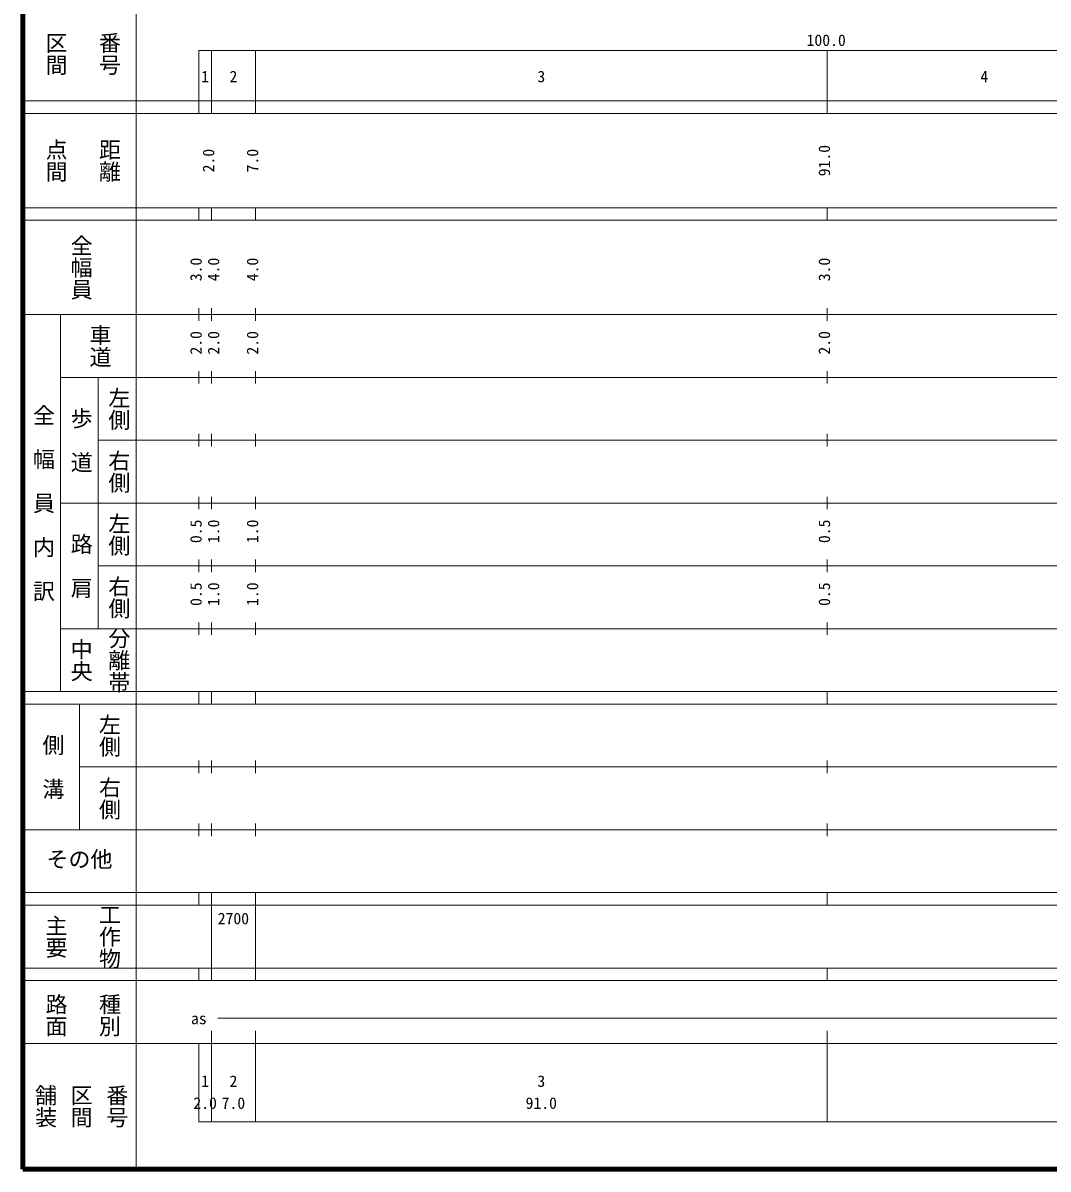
# Model space of a CAD drawing. Units: millimetres on the paper, enlarged 1000 times. Extents: x 40000 to 680000, y 20000 to 380000.
# Drawn here: x 40000 to 203148, y 20000 to 202409 of the extents above; entities that cross this region are included whole.
import ezdxf
from ezdxf.enums import TextEntityAlignment as Align

# ---------------------------------------------------------------- set-up
doc = ezdxf.new("R2010")
doc.units = ezdxf.units.MM
doc.header["$LTSCALE"] = 1000
doc.layers.add('M-SUV', color=7, linetype='Continuous', lineweight=13)
doc.layers.add('M-TTL', color=2, linetype='Continuous', lineweight=140)
doc.styles.add('@ＭＳ ゴシック', font='')
doc.styles.add('ＭＳ ゴシック', font='')
doc.styles.get('@ＭＳ ゴシック').set_extended_font_data('@MS Gothic')
doc.styles.get('ＭＳ ゴシック').set_extended_font_data('MS Gothic')

msp = doc.modelspace()

# ---------------------------------------------------------------- linework, layer by layer
at = {"layer": 'M-SUV'}
for p, q in [((58000, 370000), (58000, 20000)), ((68000, 198000), (579000, 198000)), ((68000, 198000), (68000, 188000)), ((70000, 188000), (70000, 198000)), ((77000, 188000), (77000, 198000)), ((168000, 188000), (168000, 198000)), ((40000, 190000), (579000, 190000)), ((40000, 188000), (579000, 188000)), ((40000, 173000), (579000, 173000)), ((68000, 171000), (68000, 173000)), ((70000, 171000), (70000, 173000)), ((77000, 171000), (77000, 173000)), ((168000, 171000), (168000, 173000)), ((40000, 171000), (579000, 171000)), ((68000, 155000), (68000, 157000)), ((70000, 155000), (70000, 157000)), ((77000, 155000), (77000, 157000)), ((168000, 155000), (168000, 157000)), ((40000, 156000), (579000, 156000)), ((46000, 96000), (46000, 156000)), ((46000, 146000), (579000, 146000)), ((52000, 146000), (52000, 106000)), ((68000, 145000), (68000, 147000)), ((70000, 145000), (70000, 147000)), ((77000, 145000), (77000, 147000)), ((168000, 145000), (168000, 147000)), ((68000, 135000), (68000, 137000)), ((70000, 135000), (70000, 137000)), ((77000, 135000), (77000, 137000)), ((168000, 135000), (168000, 137000)), ((52000, 136000), (579000, 136000)), ((46000, 126000), (579000, 126000)), ((68000, 125000), (68000, 127000)), ((70000, 125000), (70000, 127000)), ((77000, 125000), (77000, 127000)), ((168000, 125000), (168000, 127000)), ((68000, 115000), (68000, 117000)), ((70000, 115000), (70000, 117000)), ((77000, 115000), (77000, 117000)), ((168000, 115000), (168000, 117000)), ((52000, 116000), (579000, 116000)), ((46000, 106000), (579000, 106000)), ((68000, 105000), (68000, 107000)), ((70000, 105000), (70000, 107000)), ((77000, 105000), (77000, 107000)), ((168000, 105000), (168000, 107000)), ((40000, 96000), (579000, 96000)), ((68000, 94000), (68000, 96000)), ((70000, 94000), (70000, 96000)), ((77000, 94000), (77000, 96000)), ((168000, 94000), (168000, 96000)), ((40000, 94000), (579000, 94000)), ((49000, 94000), (49000, 74000)), ((49000, 84000), (579000, 84000)), ((68000, 83000), (68000, 85000)), ((70000, 83000), (70000, 85000)), ((77000, 83000), (77000, 85000)), ((168000, 83000), (168000, 85000)), ((68000, 73000), (68000, 75000)), ((70000, 73000), (70000, 75000)), ((77000, 73000), (77000, 75000)), ((168000, 73000), (168000, 75000)), ((40000, 74000), (579000, 74000)), ((40000, 64000), (579000, 64000)), ((68000, 62000), (68000, 64000)), ((70000, 62000), (70000, 64000)), ((77000, 62000), (77000, 64000)), ((168000, 62000), (168000, 64000)), ((40000, 62000), (579000, 62000)), ((70000, 52000), (70000, 62000)), ((77000, 52000), (77000, 62000)), ((40000, 52000), (579000, 52000)), ((68000, 50000), (68000, 52000)), ((70000, 50000), (70000, 52000)), ((77000, 50000), (77000, 52000)), ((168000, 50000), (168000, 52000)), ((40000, 50000), (579000, 50000)), ((71000, 44000), (568000, 44000)), ((70000, 27500), (70000, 42000)), ((77000, 27500), (77000, 42000)), ((168000, 27500), (168000, 42000)), ((40000, 40000), (579000, 40000)), ((68000, 40000), (68000, 27500)), ((68000, 27500), (579000, 27500))]:
    msp.add_line(p, q, dxfattribs=at)
at = {"layer": 'M-TTL'}
for p, q in [((40000, 380000), (40000, 20000)), ((40000, 20000), (680000, 20000))]:
    msp.add_line(p, q, dxfattribs=at)

# ---------------------------------------------------------------- texts
at = {"layer": 'M-SUV'}
for s, height, rotation, style, p in [('番号', 2566, 270, '@ＭＳ ゴシック', (51750, 201000)), ('区間', 2566, 270, '@ＭＳ ゴシック', (43250, 201000)), ('点間', 2566, 270, '@ＭＳ ゴシック', (43250, 184000)), ('距離', 2566, 270, '@ＭＳ ゴシック', (51750, 184000)), ('91.0', 1833, 90, 'ＭＳ ゴシック', (169000, 178000)), ('2.0', 1833, 90, 'ＭＳ ゴシック', (71000, 178625)), ('7.0', 1833, 90, 'ＭＳ ゴシック', (78000, 178625)), ('全幅員', 2566, 270, '@ＭＳ ゴシック', (47250, 168750)), ('3.0', 1833, 90, 'ＭＳ ゴシック', (69000, 161299)), ('4.0', 1833, 90, 'ＭＳ ゴシック', (71802, 161299)), ('4.0', 1833, 90, 'ＭＳ ゴシック', (78000, 161299)), ('3.0', 1833, 90, 'ＭＳ ゴシック', (169000, 161299)), ('車道', 2566, 270, '@ＭＳ ゴシック', (50250, 154500)), ('2.0', 1833, 90, 'ＭＳ ゴシック', (69000, 149625)), ('2.0', 1833, 90, 'ＭＳ ゴシック', (71802, 149625)), ('2.0', 1833, 90, 'ＭＳ ゴシック', (78000, 149625)), ('2.0', 1833, 90, 'ＭＳ ゴシック', (169000, 149625)), ('左側', 2566, 270, '@ＭＳ ゴシック', (53250, 144500)), ('全\u3000幅\u3000員\u3000内\u3000訳', 2566, 270, '@ＭＳ ゴシック', (41250, 141750)), ('歩\u3000道', 2566, 270, '@ＭＳ ゴシック', (47250, 141250)), ('右側', 2566, 270, '@ＭＳ ゴシック', (53250, 134500)), ('左側', 2566, 270, '@ＭＳ ゴシック', (53250, 124500)), ('0.5', 1833, 90, 'ＭＳ ゴシック', (69000, 119625)), ('1.0', 1833, 90, 'ＭＳ ゴシック', (71802, 119625)), ('1.0', 1833, 90, 'ＭＳ ゴシック', (78000, 119625)), ('0.5', 1833, 90, 'ＭＳ ゴシック', (169000, 119625)), ('路\u3000肩', 2566, 270, '@ＭＳ ゴシック', (47250, 121250)), ('右側', 2566, 270, '@ＭＳ ゴシック', (53250, 114500)), ('0.5', 1833, 90, 'ＭＳ ゴシック', (69000, 109625)), ('1.0', 1833, 90, 'ＭＳ ゴシック', (71802, 109625)), ('1.0', 1833, 90, 'ＭＳ ゴシック', (78000, 109625)), ('0.5', 1833, 90, 'ＭＳ ゴシック', (169000, 109625)), ('分離帯', 2566, 270, '@ＭＳ ゴシック', (53250, 106250)), ('中央', 2566, 270, '@ＭＳ ゴシック', (47250, 104500)), ('左側', 2566, 270, '@ＭＳ ゴシック', (51750, 92500)), ('側\u3000溝', 2566, 270, '@ＭＳ ゴシック', (42750, 89250)), ('右側', 2566, 270, '@ＭＳ ゴシック', (51750, 82500)), ('主要', 2566, 270, '@ＭＳ ゴシック', (43250, 60500)), ('工作物', 2566, 270, '@ＭＳ ゴシック', (51750, 62250)), ('路面', 2566, 270, '@ＭＳ ゴシック', (43250, 48000)), ('種別', 2566, 270, '@ＭＳ ゴシック', (51750, 48000)), ('舗装', 2566, 270, '@ＭＳ ゴシック', (41583, 33500)), ('区間', 2566, 270, '@ＭＳ ゴシック', (47250, 33500)), ('番号', 2566, 270, '@ＭＳ ゴシック', (52917, 33500))]:
    msp.add_text(s, height=height, rotation=rotation, dxfattribs=dict(at, style=style)).set_placement(p, align=Align.BOTTOM_LEFT)
at = {"layer": 'M-SUV', "style": 'ＭＳ ゴシック'}
for s, height, p in [('100.0', 1833, (164719, 198195)), ('1', 1833, (68375, 192405)), ('2', 1833, (72875, 192405)), ('3', 1833, (121875, 192405)), ('4', 1833, (192375, 192405)), ('その他', 2566, (43750, 67250)), ('2700', 1833, (71000, 58405)), ('as', 1833, (66750, 42500)), ('1', 1833, (68375, 32523)), ('2', 1833, (72875, 32523)), ('3', 1833, (121875, 32523)), ('2.0', 1833, (67125, 29033)), ('7.0', 1833, (71625, 29033)), ('91.0', 1833, (120000, 29033))]:
    msp.add_text(s, height=height, dxfattribs=at).set_placement(p, align=Align.BOTTOM_LEFT)

doc.saveas('drawing.dxf')
